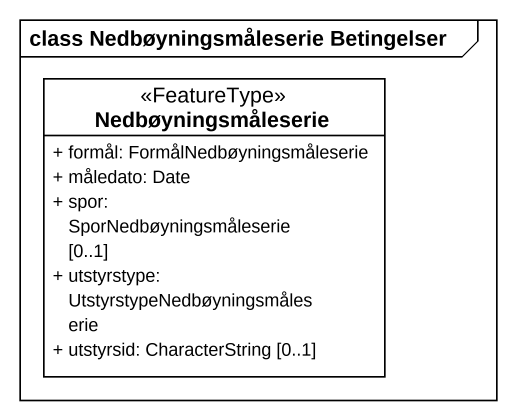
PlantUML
@startuml
mainframe class Nedbøyningsmåleserie Betingelser
hide circle
hide empty members
skinparam classAttributeIconSize 0
class Nedbøyningsmåleserie <<FeatureType>> {
  + formål: FormålNedbøyningsmåleserie
  + måledato: Date
  + spor: SporNedbøyningsmåleserie [0..1]
  + utstyrstype: UtstyrstypeNedbøyningsmåleserie
  + utstyrsid: CharacterString [0..1]
}
@enduml
